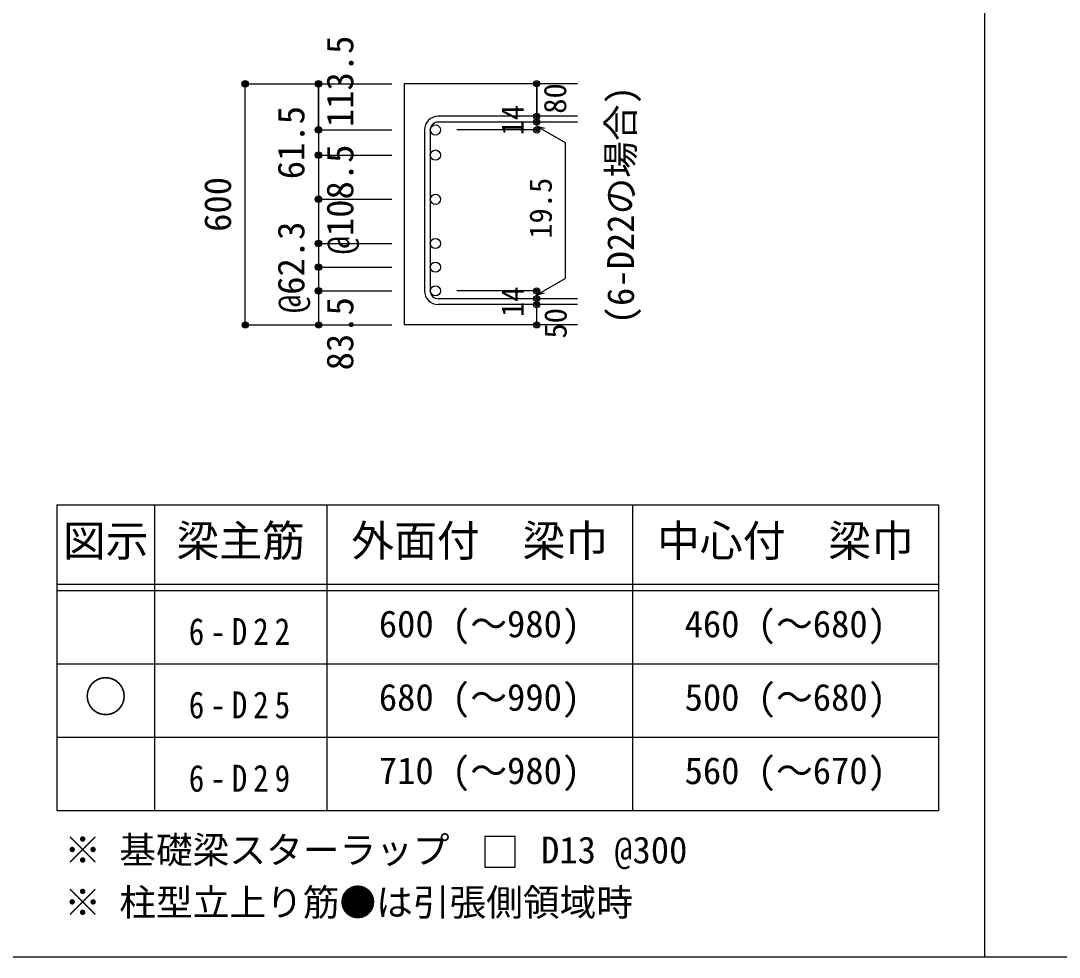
# Model space of a CAD drawing. Units: millimetres at full size, sheet at 1:30, with parts at other scales. Extents: x -5973 to 5954, y -4195 to 4201.
# Drawn here: x -3489 to -942, y -4195 to -1899 of the extents above; entities that cross this region are included whole.
import ezdxf
from ezdxf.enums import TextEntityAlignment as Align

# ---------------------------------------------------------------- set-up
doc = ezdxf.new("R2010")
doc.units = ezdxf.units.MM
doc.header["$LTSCALE"] = 30
doc.header["$PDMODE"] = 32
doc.header["$PDSIZE"] = 15
for name, color, linetype in [('0-1_躯体線', 2, 'Continuous'), ('0-5_基礎梁筋', 7, 'Continuous'), ('0-6_スタラップ筋', 7, 'Continuous'), ('0-7_文字', 4, 'Continuous'), ('0-D_寸法', 4, 'Continuous'), ('6-7_文字', 7, 'Continuous'), ('6-E_枠', 7, 'Continuous'), ('F-0_枠', 6, 'Continuous')]:
    doc.layers.add(name, color=color, linetype=linetype)
doc.styles.add('ＭＳ ゴシック', font='')
doc.styles.get('ＭＳ ゴシック').set_extended_font_data('MS Gothic')

msp = doc.modelspace()

# ---------------------------------------------------------------- linework, layer by layer
at = {"layer": '0-1_躯体線'}
for p, q in [((-2123.27, -2052.98), (-2548.27, -2052.98)), ((-2548.27, -2052.98), (-2548.27, -2644.48)), ((-2123.27, -2644.48), (-2548.27, -2644.48))]:
    msp.add_line(p, q, dxfattribs=at)
at = {"layer": '0-5_基礎梁筋', "color": 3}
for centre in [(-2471.77, -2166.41), (-2471.77, -2227.98), (-2471.77, -2336.48), (-2471.77, -2444.98), (-2471.77, -2502.98), (-2471.77, -2560.98)]:
    msp.add_circle(centre, 12.5, dxfattribs=at)
at = {"layer": '0-6_スタラップ筋'}
for p, q in [((-2123.27, -2132.91), (-2464.77, -2132.91)), ((-2123.27, -2146.91), (-2464.77, -2146.91)), ((-2498.27, -2166.41), (-2498.27, -2560.98)), ((-2484.27, -2166.41), (-2484.27, -2560.98)), ((-2123.27, -2580.48), (-2464.77, -2580.48)), ((-2123.27, -2594.48), (-2464.77, -2594.48))]:
    msp.add_line(p, q, dxfattribs=at)
for centre, radius, start, end in [((-2464.77, -2166.41), 33.5, 90, 180), ((-2464.77, -2166.41), 19.5, 90, 180), ((-2464.77, -2560.98), 33.5, 180, 270), ((-2464.77, -2560.98), 19.5, 180, 270)]:
    msp.add_arc(centre, radius, start, end, dxfattribs=at)
at = {"layer": '0-D_寸法'}
for p, q in [((-2938.27, -2052.98), (-2758.27, -2052.98)), ((-2938.27, -2052.98), (-2758.27, -2052.98)), ((-2938.27, -2644.48), (-2938.27, -2052.98)), ((-2758.27, -2052.98), (-2578.27, -2052.98)), ((-2758.27, -2166.41), (-2758.27, -2052.98)), ((-2758.27, -2052.98), (-2758.27, -2166.41)), ((-2223.27, -2146.91), (-2223.27, -2132.91)), ((-2223.27, -2146.91), (-2223.27, -2166.41)), ((-2223.27, -2156.66), (-2203.95, -2161.83)), ((-2223.27, -2156.66), (-2153.21, -2197.11)), ((-2758.27, -2166.41), (-2578.27, -2166.41)), ((-2758.27, -2166.41), (-2758.27, -2560.98)), ((-2223.27, -2166.41), (-2419.36, -2166.41)), ((-2153.21, -2197.11), (-2153.21, -2530.28)), ((-2758.27, -2227.98), (-2578.27, -2227.98)), ((-2758.27, -2336.48), (-2578.27, -2336.48)), ((-2758.27, -2444.98), (-2578.27, -2444.98)), ((-2758.27, -2502.98), (-2578.27, -2502.98)), ((-2223.27, -2570.73), (-2153.21, -2530.28)), ((-2758.27, -2560.98), (-2578.27, -2560.98)), ((-2758.27, -2560.98), (-2758.27, -2644.48)), ((-2223.27, -2560.98), (-2419.36, -2560.98)), ((-2223.27, -2580.48), (-2223.27, -2560.98)), ((-2223.27, -2570.73), (-2203.95, -2565.55)), ((-2223.27, -2594.48), (-2223.27, -2580.48)), ((-2223.27, -2644.48), (-2223.27, -2594.48)), ((-2938.27, -2644.48), (-2758.27, -2644.48)), ((-2758.27, -2644.48), (-2578.27, -2644.48))]:
    msp.add_line(p, q, dxfattribs=at)
msp.add_lwpolyline([(-2223.27, -2052.98), (-2223.27, -2132.91), (-2223.27, -2052.98)], dxfattribs=at)
for centre, radius in [((-2938.27, -2052.98), 8), ((-2938.27, -2052.98), 7.2), ((-2938.27, -2052.98), 6.4), ((-2938.27, -2052.98), 5.6), ((-2938.27, -2052.98), 4.8), ((-2938.27, -2052.98), 4), ((-2938.27, -2052.98), 3.2), ((-2938.27, -2052.98), 2.4), ((-2938.27, -2052.98), 1.6), ((-2938.27, -2052.98), 0.8), ((-2758.27, -2052.98), 8), ((-2758.27, -2052.98), 7.2), ((-2758.27, -2052.98), 6.4), ((-2758.27, -2052.98), 5.6), ((-2758.27, -2052.98), 4.8), ((-2758.27, -2052.98), 4), ((-2758.27, -2052.98), 3.2), ((-2758.27, -2052.98), 2.4), ((-2758.27, -2052.98), 1.6), ((-2758.27, -2052.98), 0.8), ((-2223.27, -2052.98), 4), ((-2223.27, -2052.98), 3.6), ((-2223.27, -2052.98), 3.2), ((-2223.27, -2052.98), 2.8), ((-2223.27, -2052.98), 2.4), ((-2223.27, -2052.98), 2), ((-2223.27, -2052.98), 1.6), ((-2223.27, -2052.98), 1.2), ((-2223.27, -2052.98), 0.8), ((-2223.27, -2052.98), 0.4), ((-2223.27, -2132.91), 4), ((-2223.27, -2132.91), 3.6), ((-2223.27, -2132.91), 3.2), ((-2223.27, -2132.91), 2.8), ((-2223.27, -2132.91), 2.4), ((-2223.27, -2132.91), 2), ((-2223.27, -2132.91), 1.6), ((-2223.27, -2132.91), 1.2), ((-2223.27, -2132.91), 0.8), ((-2223.27, -2132.91), 0.4), ((-2758.27, -2166.41), 8), ((-2758.27, -2166.41), 7.2), ((-2758.27, -2166.41), 6.4), ((-2758.27, -2166.41), 5.6), ((-2758.27, -2166.41), 4.8), ((-2758.27, -2166.41), 4), ((-2758.27, -2166.41), 3.2), ((-2758.27, -2166.41), 2.4), ((-2758.27, -2166.41), 1.6), ((-2223.27, -2146.91), 4), ((-2223.27, -2166.41), 4), ((-2223.27, -2146.91), 3.6), ((-2223.27, -2166.41), 3.6), ((-2223.27, -2146.91), 3.2), ((-2223.27, -2166.41), 3.2), ((-2223.27, -2146.91), 2.8), ((-2223.27, -2166.41), 2.8), ((-2223.27, -2146.91), 2.4), ((-2223.27, -2166.41), 2.4), ((-2223.27, -2146.91), 2), ((-2223.27, -2166.41), 2), ((-2223.27, -2146.91), 1.6), ((-2223.27, -2166.41), 1.6), ((-2223.27, -2146.91), 1.2), ((-2223.27, -2146.91), 0.8), ((-2223.27, -2146.91), 0.4), ((-2758.27, -2166.41), 0.8), ((-2223.27, -2166.41), 1.2), ((-2223.27, -2166.41), 0.8), ((-2223.27, -2166.41), 0.4), ((-2758.27, -2227.98), 8), ((-2758.27, -2227.98), 7.2), ((-2758.27, -2227.98), 6.4), ((-2758.27, -2227.98), 5.6), ((-2758.27, -2227.98), 4.8), ((-2758.27, -2227.98), 4), ((-2758.27, -2227.98), 3.2), ((-2758.27, -2227.98), 2.4), ((-2758.27, -2227.98), 1.6), ((-2758.27, -2227.98), 0.8), ((-2758.27, -2336.48), 8), ((-2758.27, -2336.48), 7.2), ((-2758.27, -2336.48), 6.4), ((-2758.27, -2336.48), 5.6), ((-2758.27, -2336.48), 4.8), ((-2758.27, -2336.48), 4), ((-2758.27, -2336.48), 3.2), ((-2758.27, -2336.48), 2.4), ((-2758.27, -2336.48), 1.6), ((-2758.27, -2336.48), 0.8), ((-2758.27, -2444.98), 8), ((-2758.27, -2444.98), 7.2), ((-2758.27, -2444.98), 6.4), ((-2758.27, -2444.98), 5.6), ((-2758.27, -2444.98), 4.8), ((-2758.27, -2444.98), 4), ((-2758.27, -2444.98), 3.2), ((-2758.27, -2444.98), 2.4), ((-2758.27, -2444.98), 1.6), ((-2758.27, -2444.98), 0.8), ((-2758.27, -2502.98), 8), ((-2758.27, -2502.98), 7.2), ((-2758.27, -2502.98), 6.4), ((-2758.27, -2502.98), 5.6), ((-2758.27, -2502.98), 4.8), ((-2758.27, -2502.98), 4), ((-2758.27, -2502.98), 3.2), ((-2758.27, -2502.98), 2.4), ((-2758.27, -2502.98), 1.6), ((-2758.27, -2502.98), 0.8), ((-2758.27, -2560.98), 8), ((-2758.27, -2560.98), 7.2), ((-2758.27, -2560.98), 6.4), ((-2758.27, -2560.98), 5.6), ((-2758.27, -2560.98), 4.8), ((-2758.27, -2560.98), 4), ((-2758.27, -2560.98), 3.2), ((-2758.27, -2560.98), 2.4), ((-2758.27, -2560.98), 1.6), ((-2758.27, -2560.98), 0.8), ((-2223.27, -2560.98), 4), ((-2223.27, -2560.98), 3.6), ((-2223.27, -2560.98), 3.2), ((-2223.27, -2560.98), 2.8), ((-2223.27, -2560.98), 2.4), ((-2223.27, -2560.98), 2), ((-2223.27, -2560.98), 1.6), ((-2223.27, -2560.98), 1.2), ((-2223.27, -2560.98), 0.8), ((-2223.27, -2560.98), 0.4), ((-2223.27, -2580.48), 4), ((-2223.27, -2594.48), 4), ((-2223.27, -2580.48), 3.6), ((-2223.27, -2594.48), 3.6), ((-2223.27, -2580.48), 3.2), ((-2223.27, -2594.48), 3.2), ((-2223.27, -2580.48), 2.8), ((-2223.27, -2594.48), 2.8), ((-2223.27, -2580.48), 2.4), ((-2223.27, -2594.48), 2.4), ((-2223.27, -2580.48), 2), ((-2223.27, -2594.48), 2), ((-2223.27, -2580.48), 1.6), ((-2223.27, -2594.48), 1.6), ((-2223.27, -2580.48), 1.2), ((-2223.27, -2594.48), 1.2), ((-2223.27, -2580.48), 0.8), ((-2223.27, -2594.48), 0.8), ((-2223.27, -2580.48), 0.4), ((-2223.27, -2594.48), 0.4), ((-2938.27, -2644.48), 7.2), ((-2938.27, -2644.48), 6.4), ((-2938.27, -2644.48), 5.6), ((-2938.27, -2644.48), 4.8), ((-2938.27, -2644.48), 4), ((-2938.27, -2644.48), 3.2), ((-2938.27, -2644.48), 2.4), ((-2938.27, -2644.48), 1.6), ((-2938.27, -2644.48), 0.8), ((-2758.27, -2644.48), 7.2), ((-2758.27, -2644.48), 6.4), ((-2758.27, -2644.48), 5.6), ((-2758.27, -2644.48), 4.8), ((-2758.27, -2644.48), 4), ((-2758.27, -2644.48), 3.2), ((-2758.27, -2644.48), 2.4), ((-2758.27, -2644.48), 1.6), ((-2758.27, -2644.48), 0.8), ((-2223.27, -2644.48), 4), ((-2223.27, -2644.48), 3.6), ((-2223.27, -2644.48), 3.2), ((-2223.27, -2644.48), 2.8), ((-2223.27, -2644.48), 2.4), ((-2223.27, -2644.48), 2), ((-2223.27, -2644.48), 1.6), ((-2223.27, -2644.48), 1.2), ((-2223.27, -2644.48), 0.8), ((-2223.27, -2644.48), 0.4)]:
    msp.add_circle(centre, radius, dxfattribs=at)
at = {"layer": '0-D_寸法', "color": 7}
for p in [(-2938.27, -2052.98), (-2758.27, -2052.98), (-2223.27, -2052.98), (-2223.27, -2132.91), (-2223.27, -2146.91), (-2758.27, -2166.41), (-2223.27, -2166.41), (-2758.27, -2227.98), (-2758.27, -2336.48), (-2758.27, -2444.98), (-2758.27, -2502.98), (-2758.27, -2560.98), (-2223.27, -2560.98), (-2223.27, -2560.98), (-2223.27, -2580.48), (-2223.27, -2594.48), (-2938.27, -2644.48), (-2758.27, -2644.48), (-2223.27, -2644.48)]:
    msp.add_point(p, dxfattribs=at)
at = {"layer": '6-7_文字'}
msp.add_lwpolyline([(-2350.74, -3974.33), (-2275.74, -3974.33), (-2275.74, -3899.33), (-2350.74, -3899.33)], close=True, dxfattribs=at)
at = {"layer": '6-E_枠', "color": 3}
for p, q in [((-3400.52, -3085.43), (-3400.52, -3835.43)), ((-3400.52, -3085.43), (-1238, -3085.43)), ((-1238, -3085.43), (-1238, -3835.43)), ((-3400.52, -3835.43), (-1238, -3835.43))]:
    msp.add_line(p, q, dxfattribs=at)
at = {"layer": '6-E_枠'}
for p, q in [((-3160.52, -3085.43), (-3160.52, -3835.43)), ((-2738, -3085.43), (-2738, -3835.43)), ((-1988, -3085.43), (-1988, -3835.43)), ((-3400.52, -3280.43), (-1238, -3280.43)), ((-3400.52, -3295.43), (-1238, -3295.43)), ((-3400.52, -3475.43), (-1238, -3475.43)), ((-3400.52, -3655.43), (-1238, -3655.43))]:
    msp.add_line(p, q, dxfattribs=at)
at = {"layer": 'F-0_枠', "color": 2}
msp.add_line((-1124.64, 4201.15), (-1124.64, -4195.24), dxfattribs=at)
at = {"layer": 'F-0_枠'}
msp.add_line((5954.1, -4195.24), (-5972.88, -4195.24), dxfattribs=at)

# ---------------------------------------------------------------- texts
at = {"layer": '0-7_文字', "color": 7, "style": 'ＭＳ ゴシック'}
msp.add_text('(6-D22の場合)', height=65.98, rotation=90, dxfattribs=at).set_placement((-1964.68, -2642.92), align=Align.BOTTOM_LEFT)
at = {"layer": '0-D_寸法', "style": 'ＭＳ ゴシック'}
for s, height, p in [('113.5', 65.98, (-2653.27, -2159.41)), ('80', 54.99, (-2134.37, -2126.57)), ('61.5', 65.98, (-2773.27, -2287.19)), ('14', 54.99, (-2238.5, -2179.84)), ('@108.5', 65.98, (-2653.27, -2471.48)), ('600', 65.98, (-2953.27, -2416.23)), ('19.5', 54.99, (-2169.7, -2433.18)), ('@62.3', 65.98, (-2773.27, -2615.48)), ('14', 54.99, (-2238.53, -2625.15)), ('83.5', 65.98, (-2653.27, -2755.98)), ('50', 54.99, (-2133.27, -2677.98))]:
    msp.add_text(s, height=height, rotation=90, dxfattribs=at).set_placement(p, align=Align.BOTTOM_LEFT)
at = {"layer": '6-7_文字', "color": 2, "style": 'ＭＳ ゴシック'}
for s, p in [('図示', (-3385.52, -3235.43)), ('梁主筋', (-3106.76, -3235.43)), ('外面付\u3000梁巾', (-2678, -3235.43)), ('中心付\u3000梁巾', (-1928, -3235.43)), ('○', (-3333.02, -3617.93))]:
    msp.add_text(s, height=76.98, dxfattribs=at).set_placement(p, align=Align.BOTTOM_LEFT)
at = {"layer": '6-7_文字', "style": 'ＭＳ ゴシック'}
for s, p in [('600 (～980)', (-2610.5, -3430.43)), ('460 (～680)', (-1860.5, -3430.43)), ('680 (～990)', (-2610.5, -3610.43)), ('500 (～680)', (-1860.5, -3610.43)), ('710 (～980)', (-2610.5, -3790.43)), ('560 (～670)', (-1860.5, -3790.43)), ('※ 基礎梁スターラップ     D13 @300', (-3381.96, -3985.01)), ('※ 柱型立上り筋●は引張側領域時', (-3381.96, -4113.51))]:
    msp.add_text(s, height=65.98, dxfattribs=at).set_placement(p, align=Align.BOTTOM_LEFT)
at = {"layer": '6-7_文字', "char_height": 65.98, "attachment_point": 7, "style": 'ＭＳ ゴシック'}
for s, insert in [('\\T1.38;\\W0.85;6-D22', (-3076.76, -3430.43)), ('\\T1.38;\\W0.85;6-D25', (-3076.76, -3610.43)), ('\\T1.38;\\W0.85;6-D29', (-3076.76, -3790.43))]:
    msp.add_mtext(s, dxfattribs=dict(at, insert=insert))

doc.saveas('drawing.dxf')
